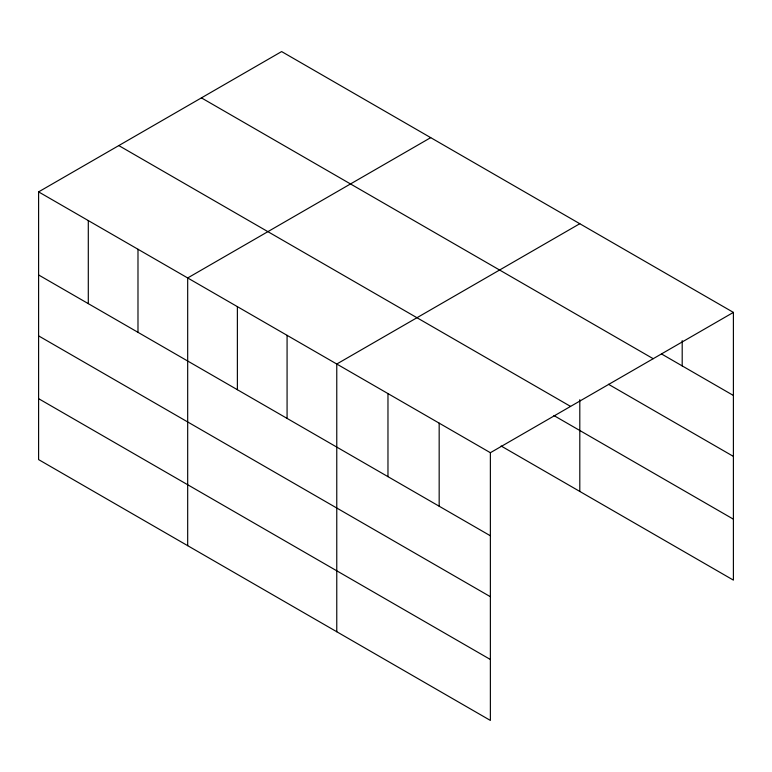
<?xml version="1.0" encoding="UTF-8"?>
<svg xmlns="http://www.w3.org/2000/svg" width="772" height="772" viewBox="0 0 772 772"><rect width="100%" height="100%" fill="white"/><g stroke="black" fill="none" stroke-linecap="round" stroke-linejoin="round"><path stroke-width="1.16" d="M490.374 596.708L490.374 452.71L38.6 191.881L38.6 459.601L490.374 720.43L490.374 596.708L38.6 335.878M501.115 446.004L733.4 580.119L733.4 312.399L281.626 51.57L38.6 191.881M430.708 137.648L187.683 277.959L187.683 545.669M579.801 223.716L336.766 364.027L336.766 631.747M490.374 452.71L733.4 312.399M661.72 354.078L733.4 395.467M201.424 97.88L653.199 358.7M608.471 384.273L733.4 456.397M118.801 145.58L570.576 406.41M553.92 415.558L733.4 519.18M38.6 274.948L490.374 535.778M38.6 398.661L490.374 659.491M682.197 340.626L682.197 365.899M579.801 399.703L579.801 491.436M439.171 423.152L439.171 506.21M387.969 393.595L387.969 476.652M287.078 335.337L287.078 418.405M237.38 306.648L237.38 389.706M137.985 249.269L137.985 332.327M88.297 220.58L88.297 303.637"/></g></svg>
